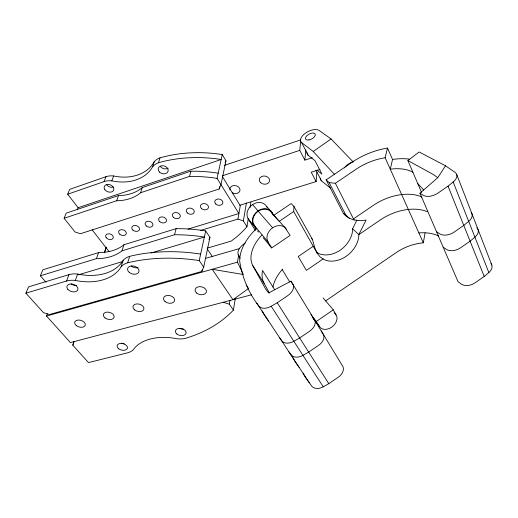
<?xml version="1.0" encoding="UTF-8"?>
<svg xmlns="http://www.w3.org/2000/svg" width="518" height="518" viewBox="0 0 518 518"><rect width="100%" height="100%" fill="white"/><g stroke="black" fill="none" stroke-linecap="round" stroke-linejoin="round"><path stroke-width="0.78" d="M412.898 172.235A42.295 24.806 -25.1 0 0 390.274 169.198L392.547 159.46L387.503 148.064A54.222 31.022 -25.3 0 0 347.643 165.313L326.126 179.882L343.395 213.41C348.944 220.111 357.808 221.413 366.09 220.046L358.773 234.641L358.806 236.435A24.372 18.901 -43.9 0 1 324.553 259.803L320.331 257.174L317.23 253.334L293.68 211.532L293.971 206.462L291.168 203.555L273.763 215.339L278.678 220.817M239.75 205.296L316.142 181.559L316.815 172.403M312.276 157.725L304.869 160.114L305.821 149.929M304.869 160.114L299.754 150.369L300.673 141.369M73.88 341.673L72.805 345.195L88.5 362.606L127.37 352.881A17.47 10.917 14.5 0 0 133.307 349.734A41.854 25.965 11.7 0 1 177.007 338.759A17.923 11.681 12.1 0 0 185.586 338.312A150.971 105.303 18.2 0 0 212.108 326.89L216.058 324.449A150.971 105.303 18.2 0 0 233.404 310.081L235.237 298.808M207.342 248.116L231.229 241.097L234.557 238.578A134.822 103.205 20.4 0 0 246.963 226.683L248.336 218.259M250.103 207.381L250.919 202.337M243.039 273.795L237.477 262.147L238.617 255.322M233.404 310.081L229.332 304.183L229.992 300.233M246.963 226.683L243.376 220.895L246.419 202.868M200.757 230.387L237.911 219.088L240.274 205.724L222.358 176.483M325.589 300.932L396.134 252.635A39.258 26.062 -23.3 0 1 423.316 242.819L425.071 232.945M200.654 254.092A131.533 84.447 11 0 0 169.93 251.683L163.895 251.78A131.533 84.447 11 0 0 129.655 256.352A18.901 12.995 15.5 0 0 123.129 260.373A48.019 32.964 19.6 0 1 77.642 274.048A18.454 12.069 17.9 0 0 68.939 274.669L28.568 286.855L25.9 293.175L43.499 312.691L49.514 314.504L201.793 271.458L203.71 267.081L209.939 237.341L205.678 230.918A127.959 84.68 11.2 0 0 181.779 228.71L176.12 228.645L123.944 244.761L123.142 245.435A46.575 32.874 20.2 0 1 99.838 252.629L98.537 252.609L42.832 269.813L40.359 275.79L46.031 282.304M77.253 209.855L78.114 207.712L67.67 194.224L69.729 189.348L105.931 176.716A16.194 11.946 20.2 0 1 113.63 175.965A41.854 32.174 22.7 0 0 154.137 161.875A16.518 12.756 17.4 0 1 159.997 157.854A116.038 84.46 11.6 0 1 190.138 152.875L195.422 152.687A116.038 84.46 11.6 0 1 222.235 154.552L225.971 160.768L220.966 184.68L219.159 188.999L80.445 233.722L75.045 231.999L64.122 218.279L66.246 213.138L118.505 195.558L119.71 195.564A43 32.401 22 0 0 141.505 188.241L142.256 187.574L190.656 171.212L196.128 171.225A118.965 84.661 11.5 0 1 218.201 173.174M201.793 271.458L202.124 269.91M219.159 188.999L219.658 186.648M203.71 267.081L199.242 260.606L205.678 230.918M188.021 229.131L238.895 213.526L217.068 178.386L222.235 154.552M423.316 242.819L385.146 157.763L387.503 148.064M40.359 275.79L96.426 258.637L97.74 258.657A46.957 32.906 20 0 0 121.206 251.483L122.002 250.809L174.553 234.732L176.12 228.645M64.122 218.279L116.699 200.725L117.91 200.731A43.324 32.459 21.8 0 0 139.841 193.415L140.598 192.741L189.556 176.398L190.889 171.212M25.9 293.175L66.537 281.041A18.603 12.063 17.8 0 1 75.298 280.426A48.42 32.977 19.5 0 0 121.102 266.802A19.056 13.002 15.4 0 1 127.674 262.781L129.655 256.352M67.67 194.224L104.086 181.604A16.304 11.959 20.1 0 1 111.836 180.853A42.159 32.239 22.5 0 0 152.596 166.77A16.641 12.782 17.3 0 1 158.489 162.749L159.997 157.854M121.102 266.802L123.129 260.373M152.596 166.77L154.137 161.875M122.002 250.809L123.944 244.761M140.598 192.741L142.256 187.574M104.481 252.292L106.274 247.06M72.805 345.195L73.854 342.139M104.409 252.855L106.203 247.623M96.426 258.637L98.537 252.609M116.699 200.725L118.505 195.558M75.298 280.426L77.642 274.048M111.836 180.853L113.63 175.965M66.537 281.041L68.939 274.669M104.086 181.604L105.931 176.716M251.508 294.807L70.442 342.573L46.523 316.045L47.371 313.85M225.09 162.911L225.971 160.768M209 239.523L209.939 237.341M316.31 252.001L318.816 253.567A24.048 18.79 -44 0 0 352.628 230.523L352.59 228.749L356.902 220.085M437.775 177.668L445.525 165.812L455.451 172.617A11.448 6.695 -21.7 0 1 453.179 181.98L488.85 272.559L484.207 276.444L475.213 282.724A10.438 7.097 -19.5 0 1 461.493 284.246L458.048 281.721L419.949 193.201L437.775 177.668L433.417 174.566L407.893 160.548L419.153 151.981L445.525 165.812M282.621 269.107L281.624 270.241A40.877 25.926 -30.1 0 0 272.973 287.03M256.009 228.975L252.79 232.317A53.956 31.974 -30.4 0 0 239.711 261.473C242.379 277.745 248.834 293.564 259.201 306.501A11.215 7.071 -32.9 0 0 271.186 306.229L277.234 302.758L287.393 295.888A11.208 7.071 -31.8 0 0 293.305 284.945L290.954 281.17L268.635 292.981L265.592 288.914L252.907 265.844A42.398 25.188 -30.3 0 1 261.862 235.017M419.949 193.201L423.491 195.428A11.415 6.753 -22.4 0 0 438.176 192.942L448.051 186.13L453.179 181.98M248.646 288.435L232.958 299.702L212.179 269.289L243.389 274.521M331.08 138.941L319.069 130.426A10.872 5.517 -27.9 0 0 305.614 133.035A10.872 5.517 -27.9 0 0 301.638 142.625L313.209 151.476L331.08 138.941L353.231 161.992M310.942 314.724L316.323 321.464L333.275 309.842L336.927 316.822A10.243 7.576 -39 0 1 331.662 327.201A10.243 7.576 -39 0 1 320.681 327.972L312.989 318.473M323.154 258.935L306.371 270.377L298.251 256.488L313.254 246.27M303.075 373.077L304.966 376.605L311.868 386.344A10.23 7.42 -33 0 0 323.258 386.804L328.794 383.676L338.034 377.376A10.23 7.42 -31.6 0 0 342.994 366.686L290.954 281.17M263.073 237.548L271.685 247.928L290.074 235.437L285.068 227.59A11.215 9.071 -40.8 0 0 272.63 227.797L258.236 211.227A10.8 8.903 -41 0 0 253.043 222.818L256.326 228.898M353.457 218.9L373.368 205.348A41.246 25.291 -24.5 0 1 401.67 194.58A41.246 25.298 -24.5 0 1 421.917 197.054M279.17 221.367L293.68 211.532M326.126 179.882L329.17 182.621L335.373 183.281L356.008 169.289A42.774 24.566 -25.3 0 1 385.146 157.763M78.114 207.712L221.167 159.486A116.815 84.518 11.6 0 0 194.159 157.595L188.837 157.783A116.815 84.518 11.6 0 0 158.489 162.749M224.203 165.423L300.822 139.866M222.371 175.796L299.754 150.369M320.04 169.418L311.227 172.203L316.142 181.559M78.464 274.812L122.488 261.603M151.062 253.03L204.351 237.043A128.904 84.635 11.1 0 0 180.258 234.809L174.553 234.732M205.549 258.378L239.756 248.498M46.523 316.045L237.477 262.147M189.556 176.398L194.833 176.418A119.781 84.699 11.4 0 1 217.068 178.386M343.395 213.41L345.266 214.491L349.346 218.318M223.232 302.266L229.332 304.183M237.911 219.088L243.376 220.895M436.506 231.663L440.009 234.026A10.988 6.922 -21.3 0 0 454.28 231.98L463.772 225.401L468.686 221.361A11.02 6.863 -20.5 0 0 471.127 212.367M443.155 247.125L446.645 249.54A10.82 6.98 -20.8 0 0 460.748 247.662L470.085 241.174L474.915 237.179A10.852 6.928 -20 0 0 476.851 227.758M301.638 142.625L308.255 155.361L314.95 160.593L321.924 174.106L317.042 170.202M315.954 170.163L321.516 180.86L330.717 188.358M352.59 228.749L358.773 234.641L380.38 219.91A40.631 25.55 -24.2 0 1 427.318 211.681M417.799 183.663L423.73 190.028M313.209 151.476L334.414 174.301M311.493 238.422L312.438 239.439L314.814 247.818L317.23 253.334M255.29 230.452L248.174 218.842A11.137 9.246 -41.1 0 1 252.551 204.591A11.137 9.246 -41.1 0 1 266.569 206.404L272.19 212.652L273.815 215.43M258.236 211.234A10.8 8.903 -41 0 1 270.299 211.143L286.59 229.442M252.557 204.584L258.016 210.865A11.305 9.318 -41 0 1 272.19 212.652M323.109 297.869L333.275 309.842M334.181 312.496L336.214 314.905M253.962 225.026L268.084 242.003L271.685 247.928M248.174 218.842L253.529 225.285L256.047 229.403M257.504 230.834L258.521 232.051M92.172 229.856L109.194 251.754M279.649 337.814L282.103 341.213A10.787 7.246 -32.9 0 0 293.835 341.278L299.663 337.956L309.421 331.339A10.787 7.246 -31.7 0 0 314.912 320.487L312.503 316.615M288.83 351.728L291.297 355.16A10.613 7.304 -33 0 0 302.933 355.354L308.67 352.091L318.266 345.564A10.613 7.304 -31.7 0 0 323.588 334.764L321.16 330.853M268.557 321.011L264.297 315.002L262.153 310.904M299.177 367.417L294.807 361.221L291.446 354.914M207.155 248.821L212.542 256.824M246.296 285.127L248.439 288.384M256.798 303.185L309.363 382.854M245.254 242.981A12.056 6.967 -32.3 0 0 238.241 254.83L239.543 256.837M271.186 306.229L323.258 386.804M277.234 302.758L328.794 383.676M252.907 265.844L264.128 283.424L269.444 293.052M274.624 289.64L262.542 270.5A41.615 25.583 -30.2 0 0 264.122 283.424M282.206 269.58L289.756 281.96M316.323 321.464L319.36 326.469M266.569 206.404L267.379 207.783M271.788 212.956L272.934 214.912M293.971 206.462L312.438 239.439M238.241 254.83L240.158 258.34M329.17 182.621L346.451 216.284M335.373 183.281L354.137 220.234M407.893 160.548L421.522 192.359M268.084 242.003L267.165 239.737A11.215 9.071 -40.8 0 1 272.63 227.797M448.051 186.13L484.207 276.444M456.701 174.417L491.828 265.061M229.947 189.996A5.122 3.976 11 0 1 235.198 185.573A5.122 3.976 11 0 1 239.75 191.161A5.122 3.976 11 0 1 232.135 192.683M168.169 168.149A5.102 3.95 18 0 1 160.321 166.369M113.403 187.03A4.999 3.697 20.7 0 1 106.708 184.829M138.177 267.573A5.84 4.034 15.9 0 1 131.274 266.064M76.586 285.547A5.704 3.743 18.3 0 1 71.16 283.87M183.501 329.137A5.426 3.548 11.8 0 1 179.461 328.27M124.294 343.861A5.29 3.322 14.3 0 1 121.685 343.078M127.674 262.781A132.53 84.356 11 0 1 162.179 258.249L168.266 258.158A132.53 84.356 11 0 1 199.242 260.606M321.516 180.86A10.483 5.756 -27.4 0 1 320.279 178.153M308.255 155.361A10.742 5.601 -27.8 0 1 307.057 152.719M253.529 225.285A11.305 9.318 -41 0 1 258.016 210.865M344.308 167.916A11.972 6.604 -26.3 0 1 353.205 161.648M392.547 159.46A53.619 31.326 -25 0 1 409.265 159.104M490.98 263.571A10.47 7.038 -18.7 0 1 488.85 272.559M418.887 232.938A39.666 25.919 -23.6 0 1 438.707 236.091M196.581 293.013A5.776 3.963 11.4 0 0 206.222 292.463A5.776 3.963 11.4 0 0 199.469 286.681A5.776 3.963 11.4 0 0 196.581 293.013M165.087 301.593A5.692 3.827 13 0 0 174.495 301.062A5.692 3.827 13 0 0 167.67 295.428A5.692 3.827 13 0 0 165.087 301.593M134.602 309.894A5.62 3.691 14.4 0 0 143.784 309.395A5.62 3.691 14.4 0 0 136.901 303.898A5.62 3.691 14.4 0 0 134.602 309.894M105.083 317.929A5.549 3.561 15.6 0 0 114.051 317.456A5.549 3.561 15.6 0 0 107.109 312.089A5.549 3.561 15.6 0 0 105.083 317.929M76.476 325.718A5.484 3.438 16.7 0 0 85.237 325.272A5.484 3.438 16.7 0 0 78.257 320.033A5.484 3.438 16.7 0 0 76.476 325.718M260.476 182.543A5.199 4.092 8.4 0 0 269.302 181.792A5.199 4.092 8.4 0 0 263.545 176.016A5.199 4.092 8.4 0 0 260.476 182.543M104.869 189.698A5.038 3.704 20.5 0 0 113.332 190.76A5.038 3.704 20.5 0 0 108.774 184.46A5.038 3.704 20.5 0 0 104.869 189.698M159.609 172.183A5.135 3.963 17.8 0 0 168.039 171.426A5.135 3.963 17.8 0 0 161.881 165.715A5.135 3.963 17.8 0 0 159.609 172.183M119.839 234.285A3.956 2.804 17.7 0 0 126.237 233.806A3.956 2.804 17.7 0 0 121.348 229.668A3.956 2.804 17.7 0 0 119.839 234.285M106.248 237.704A3.937 2.758 18.3 0 0 112.885 238.539A3.937 2.758 18.3 0 0 109.311 233.832A3.937 2.758 18.3 0 0 106.248 237.704M146.277 225.952A3.995 2.894 16.5 0 0 152.816 225.453A3.995 2.894 16.5 0 0 147.967 221.225A3.995 2.894 16.5 0 0 146.277 225.952M132.964 230.147A3.976 2.849 17.1 0 0 139.433 229.655A3.976 2.849 17.1 0 0 134.563 225.479A3.976 2.849 17.1 0 0 132.964 230.147M159.784 221.698A4.021 2.946 15.7 0 0 166.395 221.18A4.021 2.946 15.7 0 0 161.558 216.906A4.021 2.946 15.7 0 0 159.784 221.698M173.485 217.379A4.04 2.991 14.9 0 0 180.167 216.854A4.04 2.991 14.9 0 0 175.349 212.529A4.04 2.991 14.9 0 0 173.485 217.379M187.386 212.995A4.066 3.037 14.1 0 0 194.14 212.458A4.066 3.037 14.1 0 0 189.348 208.087A4.066 3.037 14.1 0 0 187.386 212.995M201.496 208.547A4.092 3.089 13.1 0 0 208.32 208.003A4.092 3.089 13.1 0 0 203.548 203.574A4.092 3.089 13.1 0 0 201.496 208.547M215.805 204.034A4.118 3.14 12.1 0 0 222.708 203.477A4.118 3.14 12.1 0 0 217.961 199.003A4.118 3.14 12.1 0 0 215.805 204.034M129.293 272.474A5.886 4.034 15.8 0 0 138.889 271.859A5.886 4.034 15.8 0 0 131.663 265.889A5.886 4.034 15.8 0 0 129.293 272.474M67.8 289.29A5.75 3.743 18.1 0 0 77.447 290.533A5.75 3.743 18.1 0 0 71.989 284.045A5.75 3.743 18.1 0 0 67.8 289.29M176.878 334.032A5.471 3.548 11.8 0 0 185.956 333.605A5.471 3.548 11.8 0 0 179.455 328.36A5.471 3.548 11.8 0 0 176.878 334.032M118.713 348.789A5.329 3.315 14.2 0 0 127.383 348.4A5.329 3.315 14.2 0 0 120.765 343.395A5.329 3.315 14.2 0 0 118.713 348.789M309.006 139.931A5.433 2.758 -27.9 0 0 315.197 134.026A5.433 2.758 -27.9 0 0 306.915 135.638A5.433 2.758 -27.9 0 0 309.006 139.931"/></g></svg>
